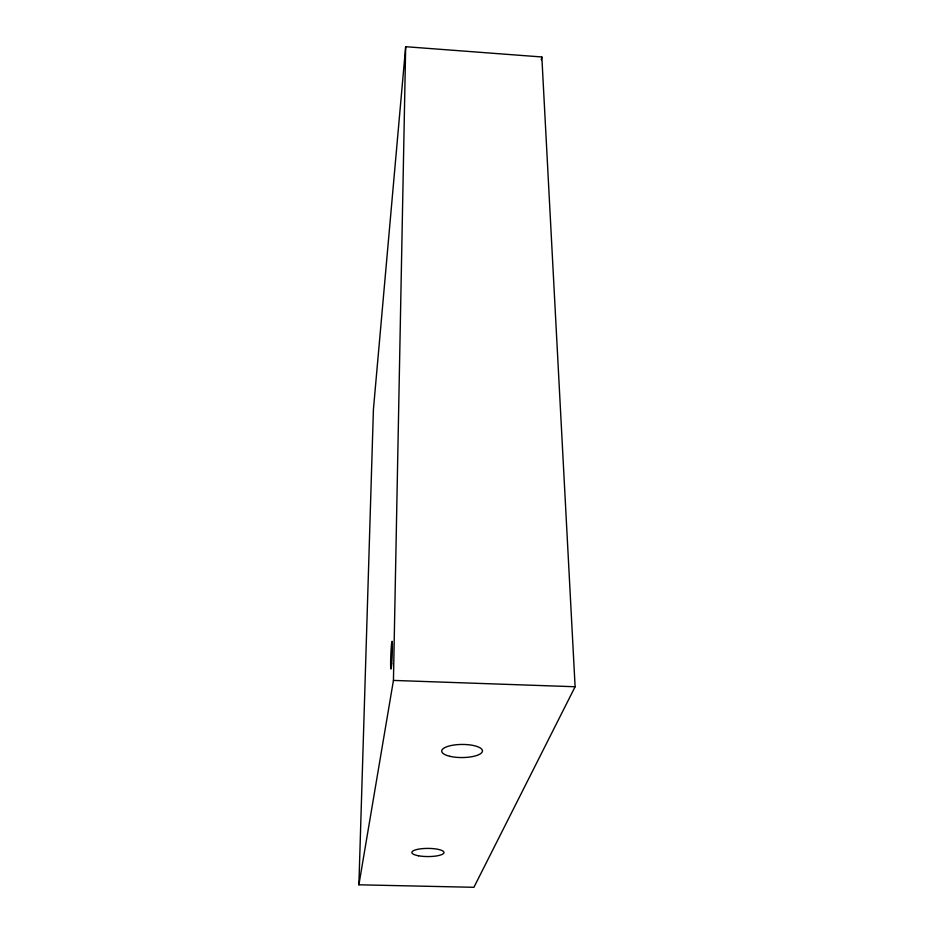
<?xml version="1.0" encoding="UTF-8"?>
<svg xmlns="http://www.w3.org/2000/svg" width="934" height="934" viewBox="0 0 934 934"><rect width="100%" height="100%" fill="white"/><g stroke="black" fill="none" stroke-linecap="round" stroke-linejoin="round"><path stroke-width="1.4" d="M358.889 884.802L393.436 680.419L405.671 46.7L541.837 56.974L575.111 686.747L473.912 887.3L358.889 884.802L373.425 409.314L405.671 46.7M541.241 59.834L541.837 56.974M393.436 680.419L575.111 686.747M391.708 663.735A14.045 0.689 -87.7 0 0 392.152 641.378A14.045 0.689 -87.7 0 0 390.657 660.805A14.045 0.689 -87.7 0 0 391.708 663.735M449.814 756.295A20.385 6.561 -0.3 0 0 482.306 751.707A20.385 6.561 -0.3 0 0 454.099 745.005A20.385 6.561 -0.3 0 0 449.814 756.295M418.56 855.789A16.076 4.086 0.1 0 0 443.907 852.917A16.076 4.086 0.1 0 0 421.234 848.761A16.076 4.086 0.1 0 0 418.56 855.789"/></g></svg>
